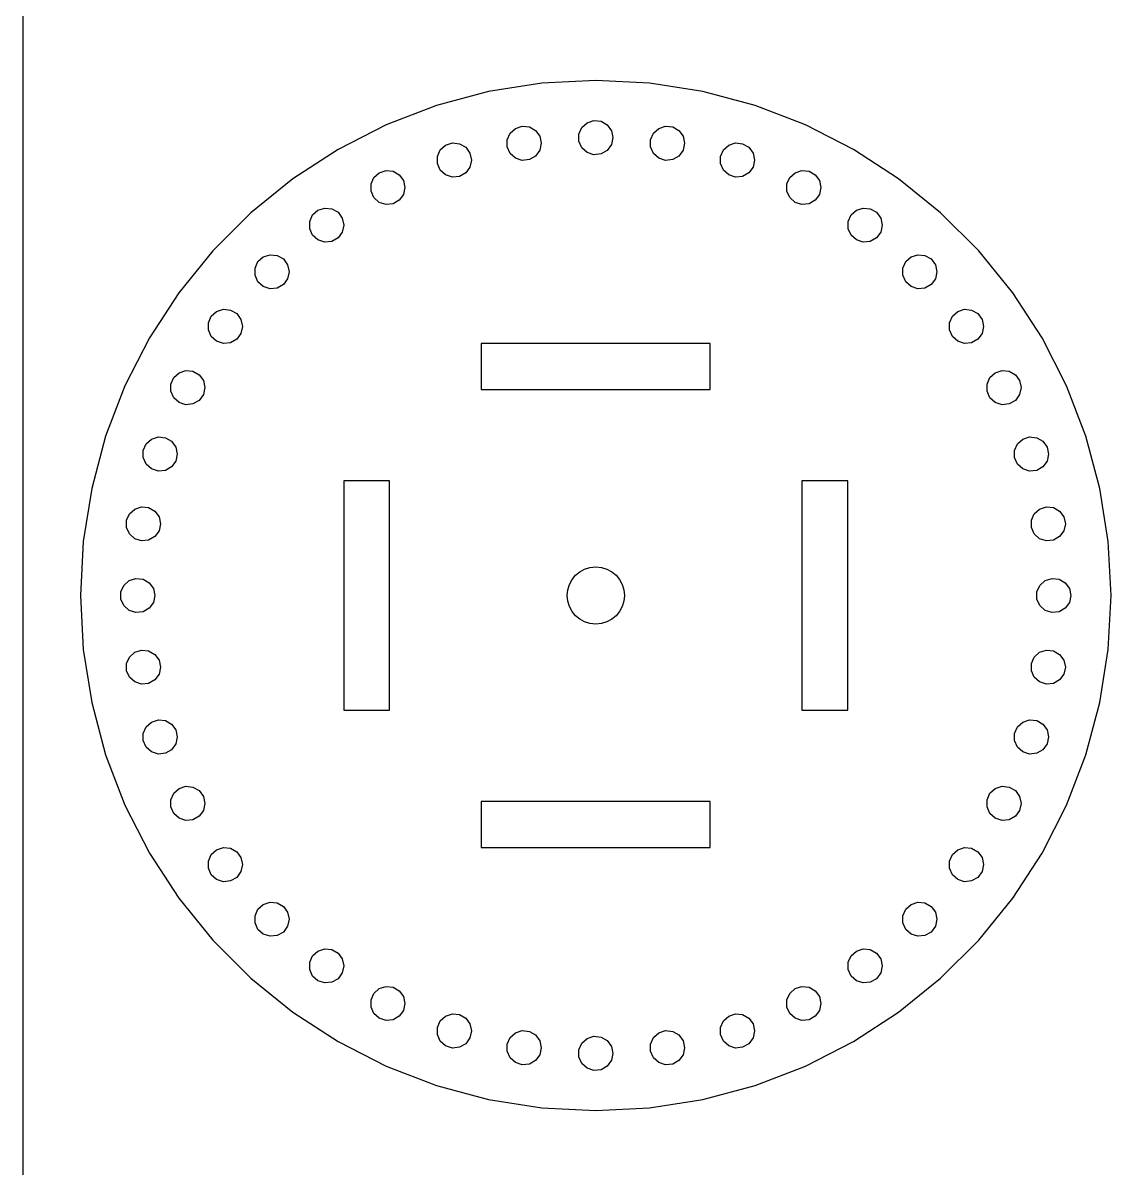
# Model space of a CAD drawing. Header units: millimetres. Extents: x 0 to 600, y 0 to 400.
# Drawn here: x 0 to 95, y 200 to 300 of the extents above; entities that cross this region are included whole.
import ezdxf

# ---------------------------------------------------------------- set-up
doc = ezdxf.new("R2010")
doc.units = ezdxf.units.MM
doc.layers.get('0').update_dxf_attribs({"lineweight": 25})

msp = doc.modelspace()

# ---------------------------------------------------------------- linework, layer by layer
msp.add_line((0, 400), (0, 0))
at = {"color": 1, "true_color": 0xff0000}
for p, q in [((45.29834, 294.7333), (40.64819, 293.9968)), ((50, 294.9797), (45.29834, 294.7333)), ((54.70166, 294.7333), (50, 294.9797)), ((59.35181, 293.9968), (54.70166, 294.7333)), ((40.64819, 293.9968), (36.1005, 292.7782)), ((63.8995, 292.7782), (59.35181, 293.9968)), ((36.1005, 292.7782), (31.7051, 291.091)), ((68.2949, 291.091), (63.8995, 292.7782)), ((31.7051, 291.091), (27.5101, 288.9536)), ((48.78648, 290.8614), (49.25, 291.2787)), ((49.25, 291.2787), (49.84322, 291.4715)), ((49.84322, 291.4715), (50.46352, 291.4063)), ((50.46352, 291.4063), (51.00369, 291.0944)), ((51.00369, 291.0944), (51.37032, 290.5898)), ((72.4899, 288.9536), (68.2949, 291.091)), ((42.27858, 289.7994), (42.53227, 290.3692)), ((42.53227, 290.3692), (42.9958, 290.7865)), ((42.9958, 290.7865), (43.589, 290.9793)), ((43.589, 290.9793), (44.20932, 290.9141)), ((44.20932, 290.9141), (44.7495, 290.6022)), ((44.7495, 290.6022), (45.11612, 290.0976)), ((45.11612, 290.0976), (45.2458, 289.4875)), ((48.53279, 290.2916), (48.78648, 290.8614)), ((48.53279, 289.6678), (48.53279, 290.2916)), ((51.37032, 290.5898), (51.5, 289.9797)), ((54.78697, 289.7994), (55.04068, 290.3692)), ((55.04068, 290.3692), (55.5042, 290.7865)), ((55.5042, 290.7865), (56.09741, 290.9793)), ((56.09741, 290.9793), (56.71773, 290.9141)), ((56.71773, 290.9141), (57.25789, 290.6022)), ((57.25789, 290.6022), (57.62451, 290.0976)), ((57.62451, 290.0976), (57.7542, 289.4875)), ((36.4321, 288.9046), (36.8956, 289.322)), ((36.8956, 289.322), (37.4888, 289.5148)), ((37.4888, 289.5148), (38.1091, 289.4496)), ((38.1091, 289.4496), (38.6493, 289.1377)), ((38.6493, 289.1377), (39.0159, 288.6331)), ((42.27858, 289.1756), (42.27858, 289.7994)), ((42.53227, 288.6058), (42.27858, 289.1756)), ((45.2458, 289.4875), (45.11612, 288.8774)), ((48.78648, 289.098), (48.53279, 289.6678)), ((49.25, 288.6807), (48.78648, 289.098)), ((51.37032, 289.3696), (51.00369, 288.865)), ((51.5, 289.9797), (51.37032, 289.3696)), ((54.78697, 289.1756), (54.78697, 289.7994)), ((55.04068, 288.6058), (54.78697, 289.1756)), ((57.7542, 289.4875), (57.62451, 288.8774)), ((61.1409, 288.9046), (61.6044, 289.322)), ((61.6044, 289.322), (62.1976, 289.5148)), ((62.1976, 289.5148), (62.8179, 289.4496)), ((62.8179, 289.4496), (63.3581, 289.1377)), ((63.3581, 289.1377), (63.7247, 288.6331)), ((27.5101, 288.9536), (23.5616, 286.3894)), ((36.1784, 288.3348), (36.4321, 288.9046)), ((36.1784, 287.7111), (36.1784, 288.3348)), ((39.0159, 288.6331), (39.1456, 288.023)), ((39.1456, 288.023), (39.0159, 287.4129)), ((42.9958, 288.1885), (42.53227, 288.6058)), ((43.589, 287.9957), (42.9958, 288.1885)), ((44.20932, 288.0609), (43.589, 287.9957)), ((44.7495, 288.3728), (44.20932, 288.0609)), ((45.11612, 288.8774), (44.7495, 288.3728)), ((49.84322, 288.4879), (49.25, 288.6807)), ((50.46352, 288.5531), (49.84322, 288.4879)), ((51.00369, 288.865), (50.46352, 288.5531)), ((55.5042, 288.1885), (55.04068, 288.6058)), ((56.09741, 287.9957), (55.5042, 288.1885)), ((56.71773, 288.0609), (56.09741, 287.9957)), ((57.25789, 288.3728), (56.71773, 288.0609)), ((57.62451, 288.8774), (57.25789, 288.3728)), ((60.8872, 288.3348), (61.1409, 288.9046)), ((60.8872, 287.7111), (60.8872, 288.3348)), ((63.7247, 288.6331), (63.8544, 288.023)), ((63.8544, 288.023), (63.7247, 287.4129)), ((76.4384, 286.3894), (72.4899, 288.9536)), ((31.0996, 286.9212), (31.6928, 287.114)), ((31.6928, 287.114), (32.3131, 287.0488)), ((32.3131, 287.0488), (32.8533, 286.7369)), ((36.4321, 287.1413), (36.1784, 287.7111)), ((36.8956, 286.7239), (36.4321, 287.1413)), ((39.0159, 287.4129), (38.6493, 286.9082)), ((61.1409, 287.1413), (60.8872, 287.7111)), ((61.6044, 286.7239), (61.1409, 287.1413)), ((63.7247, 287.4129), (63.3581, 286.9082)), ((67.4004, 286.9212), (67.9936, 287.114)), ((67.9936, 287.114), (68.6139, 287.0488)), ((68.6139, 287.0488), (69.1541, 286.7369)), ((23.5616, 286.3894), (19.9027, 283.4264)), ((30.3824, 285.9341), (30.6361, 286.5039)), ((30.6361, 286.5039), (31.0996, 286.9212)), ((32.8533, 286.7369), (33.2199, 286.2323)), ((33.2199, 286.2323), (33.3496, 285.6222)), ((37.4888, 286.5312), (36.8956, 286.7239)), ((38.1091, 286.5964), (37.4888, 286.5312)), ((38.6493, 286.9082), (38.1091, 286.5964)), ((62.1976, 286.5312), (61.6044, 286.7239)), ((62.8179, 286.5964), (62.1976, 286.5312)), ((63.3581, 286.9082), (62.8179, 286.5964)), ((66.6832, 285.9341), (66.9369, 286.5039)), ((66.9369, 286.5039), (67.4004, 286.9212)), ((69.1541, 286.7369), (69.5207, 286.2323)), ((69.5207, 286.2323), (69.6504, 285.6222)), ((80.0973, 283.4264), (76.4384, 286.3894)), ((30.3824, 285.3103), (30.3824, 285.9341)), ((30.6361, 284.7405), (30.3824, 285.3103)), ((33.2199, 285.0121), (32.8533, 284.5075)), ((33.3496, 285.6222), (33.2199, 285.0121)), ((66.6832, 285.3103), (66.6832, 285.9341)), ((66.9369, 284.7405), (66.6832, 285.3103)), ((69.5207, 285.0121), (69.1541, 284.5075)), ((69.6504, 285.6222), (69.5207, 285.0121)), ((31.0996, 284.3232), (30.6361, 284.7405)), ((31.6928, 284.1304), (31.0996, 284.3232)), ((32.3131, 284.1956), (31.6928, 284.1304)), ((32.8533, 284.5075), (32.3131, 284.1956)), ((67.4004, 284.3232), (66.9369, 284.7405)), ((67.9936, 284.1304), (67.4004, 284.3232)), ((68.6139, 284.1956), (67.9936, 284.1304)), ((69.1541, 284.5075), (68.6139, 284.1956)), ((19.9027, 283.4264), (16.5736, 280.0973)), ((25.0333, 282.6561), (25.287, 283.226)), ((25.287, 283.226), (25.7505, 283.6433)), ((25.7505, 283.6433), (26.3437, 283.836)), ((26.3437, 283.836), (26.964, 283.7709)), ((26.964, 283.7709), (27.5042, 283.459)), ((27.5042, 283.459), (27.8708, 282.9544)), ((72.0323, 282.6561), (72.286, 283.226)), ((72.286, 283.226), (72.7495, 283.6433)), ((72.7495, 283.6433), (73.3427, 283.836)), ((73.3427, 283.836), (73.963, 283.7709)), ((73.963, 283.7709), (74.5032, 283.459)), ((74.5032, 283.459), (74.8698, 282.9544)), ((83.4264, 280.0973), (80.0973, 283.4264)), ((25.0333, 282.0324), (25.0333, 282.6561)), ((25.287, 281.4626), (25.0333, 282.0324)), ((27.8708, 282.9544), (28.0005, 282.3443)), ((28.0005, 282.3443), (27.8708, 281.7342)), ((72.0323, 282.0324), (72.0323, 282.6561)), ((72.286, 281.4626), (72.0323, 282.0324)), ((74.8698, 282.9544), (74.9995, 282.3443)), ((74.9995, 282.3443), (74.8698, 281.7342)), ((25.7505, 281.0452), (25.287, 281.4626)), ((26.3437, 280.8525), (25.7505, 281.0452)), ((27.5042, 281.2296), (26.964, 280.9177)), ((27.8708, 281.7342), (27.5042, 281.2296)), ((72.7495, 281.0452), (72.286, 281.4626)), ((73.3427, 280.8525), (72.7495, 281.0452)), ((74.5032, 281.2296), (73.963, 280.9177)), ((74.8698, 281.7342), (74.5032, 281.2296)), ((16.5736, 280.0973), (13.6106, 276.4384)), ((26.964, 280.9177), (26.3437, 280.8525)), ((73.963, 280.9177), (73.3427, 280.8525)), ((86.3894, 276.4384), (83.4264, 280.0973)), ((20.2628, 278.5818), (20.5166, 279.1516)), ((20.5166, 279.1516), (20.9801, 279.569)), ((20.9801, 279.569), (21.5733, 279.7617)), ((21.5733, 279.7617), (22.1936, 279.6965)), ((22.1936, 279.6965), (22.7338, 279.3846)), ((22.7338, 279.3846), (23.1004, 278.88)), ((76.8027, 278.5818), (77.0564, 279.1516)), ((77.0564, 279.1516), (77.5199, 279.569)), ((77.5199, 279.569), (78.1131, 279.7617)), ((78.1131, 279.7617), (78.7334, 279.6965)), ((78.7334, 279.6965), (79.2736, 279.3846)), ((79.2736, 279.3846), (79.6402, 278.88)), ((20.2628, 277.9581), (20.2628, 278.5818)), ((23.1004, 278.88), (23.2301, 278.2699)), ((23.2301, 278.2699), (23.1004, 277.6598)), ((76.8027, 277.9581), (76.8027, 278.5818)), ((79.6402, 278.88), (79.7699, 278.2699)), ((79.7699, 278.2699), (79.6402, 277.6598)), ((20.5166, 277.3882), (20.2628, 277.9581)), ((20.9801, 276.9709), (20.5166, 277.3882)), ((22.7338, 277.1552), (22.1936, 276.8433)), ((23.1004, 277.6598), (22.7338, 277.1552)), ((77.0564, 277.3882), (76.8027, 277.9581)), ((77.5199, 276.9709), (77.0564, 277.3882)), ((79.2736, 277.1552), (78.7334, 276.8433)), ((79.6402, 277.6598), (79.2736, 277.1552)), ((13.6106, 276.4384), (11.0464, 272.4899)), ((21.5733, 276.7781), (20.9801, 276.9709)), ((22.1936, 276.8433), (21.5733, 276.7781)), ((78.1131, 276.7781), (77.5199, 276.9709)), ((78.7334, 276.8433), (78.1131, 276.7781)), ((88.9536, 272.4899), (86.3894, 276.4384)), ((16.1885, 273.8114), (16.4422, 274.3812)), ((16.4422, 274.3812), (16.9057, 274.7985)), ((16.9057, 274.7985), (17.4989, 274.9913)), ((17.4989, 274.9913), (18.1193, 274.9261)), ((18.1193, 274.9261), (18.6594, 274.6142)), ((18.6594, 274.6142), (19.026, 274.1096)), ((19.026, 274.1096), (19.1557, 273.4995)), ((80.877, 273.8114), (81.1307, 274.3812)), ((81.1307, 274.3812), (81.5943, 274.7985)), ((81.5943, 274.7985), (82.1875, 274.9913)), ((82.1875, 274.9913), (82.8078, 274.9261)), ((82.8078, 274.9261), (83.348, 274.6142)), ((83.348, 274.6142), (83.7146, 274.1096)), ((83.7146, 274.1096), (83.8443, 273.4995)), ((16.1885, 273.1876), (16.1885, 273.8114)), ((16.4422, 272.6178), (16.1885, 273.1876)), ((19.1557, 273.4995), (19.026, 272.8894)), ((80.877, 273.1876), (80.877, 273.8114)), ((81.1307, 272.6178), (80.877, 273.1876)), ((83.8443, 273.4995), (83.7146, 272.8894)), ((11.0464, 272.4899), (8.909, 268.2949)), ((16.9057, 272.2004), (16.4422, 272.6178)), ((17.4989, 272.0077), (16.9057, 272.2004)), ((18.1193, 272.0729), (17.4989, 272.0077)), ((18.6594, 272.3848), (18.1193, 272.0729)), ((19.026, 272.8894), (18.6594, 272.3848)), ((81.5943, 272.2004), (81.1307, 272.6178)), ((82.1875, 272.0077), (81.5943, 272.2004)), ((82.8078, 272.0729), (82.1875, 272.0077)), ((83.348, 272.3848), (82.8078, 272.0729)), ((83.7146, 272.8894), (83.348, 272.3848)), ((91.091, 268.2949), (88.9536, 272.4899)), ((60, 272), (40, 272)), ((40, 272), (40, 268)), ((60, 268), (60, 272)), ((12.9106, 268.4623), (13.1643, 269.0321)), ((13.1643, 269.0321), (13.6278, 269.4494)), ((13.6278, 269.4494), (14.221, 269.6422)), ((14.221, 269.6422), (14.8413, 269.577)), ((14.8413, 269.577), (15.3815, 269.2651)), ((15.3815, 269.2651), (15.7481, 268.7605)), ((84.155, 268.4623), (84.4087, 269.0321)), ((84.4087, 269.0321), (84.8722, 269.4494)), ((84.8722, 269.4494), (85.4654, 269.6422)), ((85.4654, 269.6422), (86.0857, 269.577)), ((86.0857, 269.577), (86.6259, 269.2651)), ((86.6259, 269.2651), (86.9925, 268.7605)), ((8.909, 268.2949), (7.2218, 263.8995)), ((12.9106, 267.8385), (12.9106, 268.4623)), ((15.7481, 268.7605), (15.8778, 268.1504)), ((15.8778, 268.1504), (15.7481, 267.5403)), ((84.155, 267.8385), (84.155, 268.4623)), ((86.9925, 268.7605), (87.1222, 268.1504)), ((87.1222, 268.1504), (86.9925, 267.5403)), ((92.7782, 263.8995), (91.091, 268.2949)), ((13.1643, 267.2687), (12.9106, 267.8385)), ((13.6278, 266.8514), (13.1643, 267.2687)), ((15.3815, 267.0357), (14.8413, 266.7238)), ((15.7481, 267.5403), (15.3815, 267.0357)), ((40, 268), (60, 268)), ((84.4087, 267.2687), (84.155, 267.8385)), ((84.8722, 266.8514), (84.4087, 267.2687)), ((86.6259, 267.0357), (86.0857, 266.7238)), ((86.9925, 267.5403), (86.6259, 267.0357)), ((14.221, 266.6586), (13.6278, 266.8514)), ((14.8413, 266.7238), (14.221, 266.6586)), ((85.4654, 266.6586), (84.8722, 266.8514)), ((86.0857, 266.7238), (85.4654, 266.6586)), ((7.2218, 263.8995), (6.0032, 259.35181)), ((10.5098, 262.6663), (10.7635, 263.2361)), ((10.7635, 263.2361), (11.227, 263.6534)), ((11.227, 263.6534), (11.8202, 263.8462)), ((11.8202, 263.8462), (12.4406, 263.781)), ((12.4406, 263.781), (12.9807, 263.4691)), ((12.9807, 263.4691), (13.3474, 262.9645)), ((86.5557, 262.6663), (86.8094, 263.2361)), ((86.8094, 263.2361), (87.273, 263.6534)), ((87.273, 263.6534), (87.8662, 263.8462)), ((87.8662, 263.8462), (88.4865, 263.781)), ((88.4865, 263.781), (89.0267, 263.4691)), ((89.0267, 263.4691), (89.3933, 262.9645)), ((93.9968, 259.35181), (92.7782, 263.8995)), ((10.5098, 262.0425), (10.5098, 262.6663)), ((10.7635, 261.4727), (10.5098, 262.0425)), ((13.3474, 262.9645), (13.477, 262.3544)), ((13.477, 262.3544), (13.3474, 261.7443)), ((86.5557, 262.0425), (86.5557, 262.6663)), ((86.8094, 261.4727), (86.5557, 262.0425)), ((89.3933, 262.9645), (89.523, 262.3544)), ((89.523, 262.3544), (89.3933, 261.7443)), ((11.227, 261.0554), (10.7635, 261.4727)), ((11.8202, 260.8626), (11.227, 261.0554)), ((12.9807, 261.2397), (12.4406, 260.9278)), ((13.3474, 261.7443), (12.9807, 261.2397)), ((87.273, 261.0554), (86.8094, 261.4727)), ((87.8662, 260.8626), (87.273, 261.0554)), ((89.0267, 261.2397), (88.4865, 260.9278)), ((89.3933, 261.7443), (89.0267, 261.2397)), ((12.4406, 260.9278), (11.8202, 260.8626)), ((88.4865, 260.9278), (87.8662, 260.8626)), ((6.0032, 259.35181), (5.2667, 254.70166)), ((32, 260), (28, 260)), ((28, 260), (28, 240)), ((32, 240), (32, 260)), ((72, 260), (68, 260)), ((68, 260), (68, 240)), ((72, 240), (72, 260)), ((94.7333, 254.70166), (93.9968, 259.35181)), ((9.0453, 256.56607), (9.299, 257.13588)), ((9.299, 257.13588), (9.7625, 257.55324)), ((9.7625, 257.55324), (10.3557, 257.74599)), ((10.3557, 257.74599), (10.976, 257.68079)), ((10.976, 257.68079), (11.5162, 257.36891)), ((11.5162, 257.36891), (11.8828, 256.8643)), ((88.0203, 256.56607), (88.274, 257.13588)), ((88.274, 257.13588), (88.7375, 257.55324)), ((88.7375, 257.55324), (89.3307, 257.74599)), ((89.3307, 257.74599), (89.951, 257.68079)), ((89.951, 257.68079), (90.4912, 257.36891)), ((90.4912, 257.36891), (90.8578, 256.8643)), ((9.0453, 255.94234), (9.0453, 256.56607)), ((11.8828, 256.8643), (12.0125, 256.2542)), ((12.0125, 256.2542), (11.8828, 255.64409)), ((88.0203, 255.94234), (88.0203, 256.56607)), ((90.8578, 256.8643), (90.9875, 256.2542)), ((90.9875, 256.2542), (90.8578, 255.64409)), ((9.299, 255.37253), (9.0453, 255.94234)), ((9.7625, 254.95515), (9.299, 255.37253)), ((11.5162, 255.13948), (10.976, 254.82762)), ((11.8828, 255.64409), (11.5162, 255.13948)), ((88.274, 255.37253), (88.0203, 255.94234)), ((88.7375, 254.95515), (88.274, 255.37253)), ((90.4912, 255.13948), (89.951, 254.82762)), ((90.8578, 255.64409), (90.4912, 255.13948)), ((5.2667, 254.70166), (5.0203, 250)), ((10.3557, 254.76242), (9.7625, 254.95515)), ((10.976, 254.82762), (10.3557, 254.76242)), ((89.3307, 254.76242), (88.7375, 254.95515)), ((89.951, 254.82762), (89.3307, 254.76242)), ((94.9797, 250), (94.7333, 254.70166)), ((8.8068, 250.88167), (9.2703, 251.29903)), ((9.2703, 251.29903), (9.8635, 251.49178)), ((9.8635, 251.49178), (10.4838, 251.42657)), ((10.4838, 251.42657), (11.024, 251.11472)), ((11.024, 251.11472), (11.3906, 250.61009)), ((88.7662, 250.88167), (89.2297, 251.29903)), ((89.2297, 251.29903), (89.8229, 251.49178)), ((89.8229, 251.49178), (90.4432, 251.42657)), ((90.4432, 251.42657), (90.9834, 251.11472)), ((90.9834, 251.11472), (91.35, 250.61009)), ((8.5531, 250.31186), (8.8068, 250.88167)), ((8.5531, 249.68814), (8.5531, 250.31186)), ((11.3906, 250.61009), (11.5203, 250)), ((88.5125, 250.31186), (88.7662, 250.88167)), ((88.5125, 249.68814), (88.5125, 250.31186)), ((91.35, 250.61009), (91.4797, 250)), ((5.0203, 250), (5.2667, 245.29834)), ((8.8068, 249.11833), (8.5531, 249.68814)), ((9.2703, 248.70097), (8.8068, 249.11833)), ((11.3906, 249.38991), (11.024, 248.88528)), ((11.5203, 250), (11.3906, 249.38991)), ((88.7662, 249.11833), (88.5125, 249.68814)), ((89.2297, 248.70097), (88.7662, 249.11833)), ((91.35, 249.38991), (90.9834, 248.88528)), ((91.4797, 250), (91.35, 249.38991)), ((94.7333, 245.29834), (94.9797, 250)), ((9.8635, 248.50822), (9.2703, 248.70097)), ((10.4838, 248.57343), (9.8635, 248.50822)), ((11.024, 248.88528), (10.4838, 248.57343)), ((89.8229, 248.50822), (89.2297, 248.70097)), ((90.4432, 248.57343), (89.8229, 248.50822)), ((90.9834, 248.88528), (90.4432, 248.57343)), ((5.2667, 245.29834), (6.0032, 240.64819)), ((9.299, 244.62747), (9.7625, 245.04485)), ((9.7625, 245.04485), (10.3557, 245.23758)), ((10.3557, 245.23758), (10.976, 245.17238)), ((10.976, 245.17238), (11.5162, 244.86052)), ((88.274, 244.62747), (88.7375, 245.04485)), ((88.7375, 245.04485), (89.3307, 245.23758)), ((89.3307, 245.23758), (89.951, 245.17238)), ((89.951, 245.17238), (90.4912, 244.86052)), ((93.9968, 240.64819), (94.7333, 245.29834)), ((9.0453, 244.05766), (9.299, 244.62747)), ((9.0453, 243.43393), (9.0453, 244.05766)), ((11.5162, 244.86052), (11.8828, 244.35591)), ((11.8828, 244.35591), (12.0125, 243.7458)), ((88.0203, 244.05766), (88.274, 244.62747)), ((88.0203, 243.43393), (88.0203, 244.05766)), ((90.4912, 244.86052), (90.8578, 244.35591)), ((90.8578, 244.35591), (90.9875, 243.7458)), ((9.299, 242.86412), (9.0453, 243.43393)), ((11.8828, 243.1357), (11.5162, 242.63109)), ((12.0125, 243.7458), (11.8828, 243.1357)), ((88.274, 242.86412), (88.0203, 243.43393)), ((90.8578, 243.1357), (90.4912, 242.63109)), ((90.9875, 243.7458), (90.8578, 243.1357)), ((9.7625, 242.44676), (9.299, 242.86412)), ((10.3557, 242.25401), (9.7625, 242.44676)), ((10.976, 242.31921), (10.3557, 242.25401)), ((11.5162, 242.63109), (10.976, 242.31921)), ((88.7375, 242.44676), (88.274, 242.86412)), ((89.3307, 242.25401), (88.7375, 242.44676)), ((89.951, 242.31921), (89.3307, 242.25401)), ((90.4912, 242.63109), (89.951, 242.31921)), ((6.0032, 240.64819), (7.2218, 236.1005)), ((92.7782, 236.1005), (93.9968, 240.64819)), ((11.227, 238.9446), (11.8202, 239.1374)), ((11.8202, 239.1374), (12.4406, 239.0722)), ((12.4406, 239.0722), (12.9807, 238.7603)), ((28, 240), (32, 240)), ((68, 240), (72, 240)), ((87.273, 238.9446), (87.8662, 239.1374)), ((87.8662, 239.1374), (88.4865, 239.0722)), ((88.4865, 239.0722), (89.0267, 238.7603)), ((10.5098, 237.9575), (10.7635, 238.5273)), ((10.7635, 238.5273), (11.227, 238.9446)), ((12.9807, 238.7603), (13.3474, 238.2557)), ((13.3474, 238.2557), (13.477, 237.6456)), ((86.5557, 237.9575), (86.8094, 238.5273)), ((86.8094, 238.5273), (87.273, 238.9446)), ((89.0267, 238.7603), (89.3933, 238.2557)), ((89.3933, 238.2557), (89.523, 237.6456)), ((10.5098, 237.3337), (10.5098, 237.9575)), ((10.7635, 236.7639), (10.5098, 237.3337)), ((13.3474, 237.0355), (12.9807, 236.5309)), ((13.477, 237.6456), (13.3474, 237.0355)), ((86.5557, 237.3337), (86.5557, 237.9575)), ((86.8094, 236.7639), (86.5557, 237.3337)), ((89.3933, 237.0355), (89.0267, 236.5309)), ((89.523, 237.6456), (89.3933, 237.0355)), ((7.2218, 236.1005), (8.909, 231.7051)), ((11.227, 236.3466), (10.7635, 236.7639)), ((11.8202, 236.1538), (11.227, 236.3466)), ((12.4406, 236.219), (11.8202, 236.1538)), ((12.9807, 236.5309), (12.4406, 236.219)), ((87.273, 236.3466), (86.8094, 236.7639)), ((87.8662, 236.1538), (87.273, 236.3466)), ((88.4865, 236.219), (87.8662, 236.1538)), ((89.0267, 236.5309), (88.4865, 236.219)), ((91.091, 231.7051), (92.7782, 236.1005)), ((13.1643, 232.7313), (13.6278, 233.1486)), ((13.6278, 233.1486), (14.221, 233.3414)), ((14.221, 233.3414), (14.8413, 233.2762)), ((14.8413, 233.2762), (15.3815, 232.9643)), ((84.4087, 232.7313), (84.8722, 233.1486)), ((84.8722, 233.1486), (85.4654, 233.3414)), ((85.4654, 233.3414), (86.0857, 233.2762)), ((86.0857, 233.2762), (86.6259, 232.9643)), ((12.9106, 232.1615), (13.1643, 232.7313)), ((12.9106, 231.5377), (12.9106, 232.1615)), ((15.3815, 232.9643), (15.7481, 232.4597)), ((15.7481, 232.4597), (15.8778, 231.8496)), ((84.155, 232.1615), (84.4087, 232.7313)), ((84.155, 231.5377), (84.155, 232.1615)), ((86.6259, 232.9643), (86.9925, 232.4597)), ((86.9925, 232.4597), (87.1222, 231.8496)), ((8.909, 231.7051), (11.0464, 227.5101)), ((13.1643, 230.9679), (12.9106, 231.5377)), ((15.7481, 231.2395), (15.3815, 230.7349)), ((15.8778, 231.8496), (15.7481, 231.2395)), ((60, 232), (40, 232)), ((40, 232), (40, 228)), ((60, 228), (60, 232)), ((84.4087, 230.9679), (84.155, 231.5377)), ((86.9925, 231.2395), (86.6259, 230.7349)), ((87.1222, 231.8496), (86.9925, 231.2395)), ((88.9536, 227.5101), (91.091, 231.7051)), ((13.6278, 230.5506), (13.1643, 230.9679)), ((14.221, 230.3578), (13.6278, 230.5506)), ((14.8413, 230.423), (14.221, 230.3578)), ((15.3815, 230.7349), (14.8413, 230.423)), ((84.8722, 230.5506), (84.4087, 230.9679)), ((85.4654, 230.3578), (84.8722, 230.5506)), ((86.0857, 230.423), (85.4654, 230.3578)), ((86.6259, 230.7349), (86.0857, 230.423)), ((11.0464, 227.5101), (13.6106, 223.5616)), ((16.1885, 226.8124), (16.4422, 227.3822)), ((16.4422, 227.3822), (16.9057, 227.7996)), ((16.9057, 227.7996), (17.4989, 227.9923)), ((17.4989, 227.9923), (18.1193, 227.9271)), ((18.1193, 227.9271), (18.6594, 227.6152)), ((18.6594, 227.6152), (19.026, 227.1106)), ((19.026, 227.1106), (19.1557, 226.5005)), ((40, 228), (60, 228)), ((80.877, 226.8124), (81.1307, 227.3822)), ((81.1307, 227.3822), (81.5943, 227.7996)), ((81.5943, 227.7996), (82.1875, 227.9923)), ((82.1875, 227.9923), (82.8078, 227.9271)), ((82.8078, 227.9271), (83.348, 227.6152)), ((83.348, 227.6152), (83.7146, 227.1106)), ((83.7146, 227.1106), (83.8443, 226.5005)), ((86.3894, 223.5616), (88.9536, 227.5101)), ((16.1885, 226.1886), (16.1885, 226.8124)), ((16.4422, 225.6188), (16.1885, 226.1886)), ((19.1557, 226.5005), (19.026, 225.8904)), ((80.877, 226.1886), (80.877, 226.8124)), ((81.1307, 225.6188), (80.877, 226.1886)), ((83.8443, 226.5005), (83.7146, 225.8904)), ((16.9057, 225.2015), (16.4422, 225.6188)), ((17.4989, 225.0087), (16.9057, 225.2015)), ((18.1193, 225.0739), (17.4989, 225.0087)), ((18.6594, 225.3858), (18.1193, 225.0739)), ((19.026, 225.8904), (18.6594, 225.3858)), ((81.5943, 225.2015), (81.1307, 225.6188)), ((82.1875, 225.0087), (81.5943, 225.2015)), ((82.8078, 225.0739), (82.1875, 225.0087)), ((83.348, 225.3858), (82.8078, 225.0739)), ((83.7146, 225.8904), (83.348, 225.3858)), ((13.6106, 223.5616), (16.5736, 219.9027)), ((20.5166, 222.6118), (20.9801, 223.0291)), ((20.9801, 223.0291), (21.5733, 223.2219)), ((21.5733, 223.2219), (22.1936, 223.1567)), ((22.1936, 223.1567), (22.7338, 222.8448)), ((77.0564, 222.6118), (77.5199, 223.0291)), ((77.5199, 223.0291), (78.1131, 223.2219)), ((78.1131, 223.2219), (78.7334, 223.1567)), ((78.7334, 223.1567), (79.2736, 222.8448)), ((83.4264, 219.9027), (86.3894, 223.5616)), ((20.2628, 222.0419), (20.5166, 222.6118)), ((20.2628, 221.4182), (20.2628, 222.0419)), ((22.7338, 222.8448), (23.1004, 222.3402)), ((23.1004, 222.3402), (23.2301, 221.7301)), ((76.8027, 222.0419), (77.0564, 222.6118)), ((76.8027, 221.4182), (76.8027, 222.0419)), ((79.2736, 222.8448), (79.6402, 222.3402)), ((79.6402, 222.3402), (79.7699, 221.7301)), ((20.5166, 220.8484), (20.2628, 221.4182)), ((23.1004, 221.12), (22.7338, 220.6154)), ((23.2301, 221.7301), (23.1004, 221.12)), ((77.0564, 220.8484), (76.8027, 221.4182)), ((79.6402, 221.12), (79.2736, 220.6154)), ((79.7699, 221.7301), (79.6402, 221.12)), ((20.9801, 220.431), (20.5166, 220.8484)), ((21.5733, 220.2383), (20.9801, 220.431)), ((22.1936, 220.3035), (21.5733, 220.2383)), ((22.7338, 220.6154), (22.1936, 220.3035)), ((77.5199, 220.431), (77.0564, 220.8484)), ((78.1131, 220.2383), (77.5199, 220.431)), ((78.7334, 220.3035), (78.1131, 220.2383)), ((79.2736, 220.6154), (78.7334, 220.3035)), ((16.5736, 219.9027), (19.9027, 216.5736)), ((25.7505, 218.9548), (26.3437, 219.1475)), ((26.3437, 219.1475), (26.964, 219.0823)), ((26.964, 219.0823), (27.5042, 218.7704)), ((72.7495, 218.9548), (73.3427, 219.1475)), ((73.3427, 219.1475), (73.963, 219.0823)), ((73.963, 219.0823), (74.5032, 218.7704)), ((80.0973, 216.5736), (83.4264, 219.9027)), ((25.0333, 217.9676), (25.287, 218.5374)), ((25.287, 218.5374), (25.7505, 218.9548)), ((27.5042, 218.7704), (27.8708, 218.2658)), ((27.8708, 218.2658), (28.0005, 217.6557)), ((72.0323, 217.9676), (72.286, 218.5374)), ((72.286, 218.5374), (72.7495, 218.9548)), ((74.5032, 218.7704), (74.8698, 218.2658)), ((74.8698, 218.2658), (74.9995, 217.6557)), ((25.0333, 217.3439), (25.0333, 217.9676)), ((25.287, 216.774), (25.0333, 217.3439)), ((27.8708, 217.0456), (27.5042, 216.541)), ((28.0005, 217.6557), (27.8708, 217.0456)), ((72.0323, 217.3439), (72.0323, 217.9676)), ((72.286, 216.774), (72.0323, 217.3439)), ((74.8698, 217.0456), (74.5032, 216.541)), ((74.9995, 217.6557), (74.8698, 217.0456)), ((19.9027, 216.5736), (23.5616, 213.6106)), ((25.7505, 216.3567), (25.287, 216.774)), ((26.3437, 216.164), (25.7505, 216.3567)), ((26.964, 216.2291), (26.3437, 216.164)), ((27.5042, 216.541), (26.964, 216.2291)), ((72.7495, 216.3567), (72.286, 216.774)), ((73.3427, 216.164), (72.7495, 216.3567)), ((73.963, 216.2291), (73.3427, 216.164)), ((74.5032, 216.541), (73.963, 216.2291)), ((76.4384, 213.6106), (80.0973, 216.5736)), ((30.3824, 214.6897), (30.6361, 215.2595)), ((30.6361, 215.2595), (31.0996, 215.6768)), ((31.0996, 215.6768), (31.6928, 215.8696)), ((31.6928, 215.8696), (32.3131, 215.8044)), ((32.3131, 215.8044), (32.8533, 215.4925)), ((32.8533, 215.4925), (33.2199, 214.9879)), ((66.6832, 214.6897), (66.9369, 215.2595)), ((66.9369, 215.2595), (67.4004, 215.6768)), ((67.4004, 215.6768), (67.9936, 215.8696)), ((67.9936, 215.8696), (68.6139, 215.8044)), ((68.6139, 215.8044), (69.1541, 215.4925)), ((69.1541, 215.4925), (69.5207, 214.9879)), ((30.3824, 214.0659), (30.3824, 214.6897)), ((30.6361, 213.4961), (30.3824, 214.0659)), ((33.2199, 214.9879), (33.3496, 214.3778)), ((33.3496, 214.3778), (33.2199, 213.7677)), ((66.6832, 214.0659), (66.6832, 214.6897)), ((66.9369, 213.4961), (66.6832, 214.0659)), ((69.5207, 214.9879), (69.6504, 214.3778)), ((69.6504, 214.3778), (69.5207, 213.7677)), ((23.5616, 213.6106), (27.5101, 211.0464)), ((31.0996, 213.0788), (30.6361, 213.4961)), ((31.6928, 212.886), (31.0996, 213.0788)), ((32.8533, 213.2631), (32.3131, 212.9512)), ((33.2199, 213.7677), (32.8533, 213.2631)), ((36.4321, 212.8587), (36.8956, 213.2761)), ((36.8956, 213.2761), (37.4888, 213.4688)), ((37.4888, 213.4688), (38.1091, 213.4036)), ((38.1091, 213.4036), (38.6493, 213.0918)), ((38.6493, 213.0918), (39.0159, 212.5871)), ((61.1409, 212.8587), (61.6044, 213.2761)), ((61.6044, 213.2761), (62.1976, 213.4688)), ((62.1976, 213.4688), (62.8179, 213.4036)), ((62.8179, 213.4036), (63.3581, 213.0918)), ((63.3581, 213.0918), (63.7247, 212.5871)), ((67.4004, 213.0788), (66.9369, 213.4961)), ((67.9936, 212.886), (67.4004, 213.0788)), ((69.1541, 213.2631), (68.6139, 212.9512)), ((69.5207, 213.7677), (69.1541, 213.2631)), ((72.4899, 211.0464), (76.4384, 213.6106)), ((32.3131, 212.9512), (31.6928, 212.886)), ((36.1784, 212.2889), (36.4321, 212.8587)), ((36.1784, 211.6652), (36.1784, 212.2889)), ((39.0159, 212.5871), (39.1456, 211.977)), ((42.9958, 211.8115), (43.589, 212.0043)), ((43.589, 212.0043), (44.20932, 211.9391)), ((55.5042, 211.8115), (56.09741, 212.0043)), ((56.09741, 212.0043), (56.71773, 211.9391)), ((60.8872, 212.2889), (61.1409, 212.8587)), ((60.8872, 211.6652), (60.8872, 212.2889)), ((63.7247, 212.5871), (63.8544, 211.977)), ((68.6139, 212.9512), (67.9936, 212.886)), ((27.5101, 211.0464), (31.7051, 208.909)), ((36.4321, 211.0954), (36.1784, 211.6652)), ((36.8956, 210.678), (36.4321, 211.0954)), ((39.0159, 211.3669), (38.6493, 210.8623)), ((39.1456, 211.977), (39.0159, 211.3669)), ((42.27858, 210.8244), (42.53227, 211.3942)), ((42.53227, 211.3942), (42.9958, 211.8115)), ((44.20932, 211.9391), (44.7495, 211.6272)), ((44.7495, 211.6272), (45.11612, 211.1226)), ((45.11612, 211.1226), (45.2458, 210.5125)), ((48.78648, 210.902), (49.25, 211.3193)), ((49.25, 211.3193), (49.84322, 211.5121)), ((49.84322, 211.5121), (50.46352, 211.4469)), ((50.46352, 211.4469), (51.00369, 211.135)), ((51.00369, 211.135), (51.37032, 210.6304)), ((54.78697, 210.8244), (55.04068, 211.3942)), ((55.04068, 211.3942), (55.5042, 211.8115)), ((56.71773, 211.9391), (57.25789, 211.6272)), ((57.25789, 211.6272), (57.62451, 211.1226)), ((57.62451, 211.1226), (57.7542, 210.5125)), ((61.1409, 211.0954), (60.8872, 211.6652)), ((61.6044, 210.678), (61.1409, 211.0954)), ((63.7247, 211.3669), (63.3581, 210.8623)), ((63.8544, 211.977), (63.7247, 211.3669)), ((68.2949, 208.909), (72.4899, 211.0464)), ((37.4888, 210.4852), (36.8956, 210.678)), ((38.1091, 210.5504), (37.4888, 210.4852)), ((38.6493, 210.8623), (38.1091, 210.5504)), ((42.27858, 210.2006), (42.27858, 210.8244)), ((42.53227, 209.6308), (42.27858, 210.2006)), ((45.2458, 210.5125), (45.11612, 209.9024)), ((48.53279, 210.3322), (48.78648, 210.902)), ((48.53279, 209.7084), (48.53279, 210.3322)), ((51.37032, 210.6304), (51.5, 210.0203)), ((51.5, 210.0203), (51.37032, 209.4102)), ((54.78697, 210.2006), (54.78697, 210.8244)), ((55.04068, 209.6308), (54.78697, 210.2006)), ((57.7542, 210.5125), (57.62451, 209.9024)), ((62.1976, 210.4852), (61.6044, 210.678)), ((62.8179, 210.5504), (62.1976, 210.4852)), ((63.3581, 210.8623), (62.8179, 210.5504)), ((42.9958, 209.2135), (42.53227, 209.6308)), ((43.589, 209.0207), (42.9958, 209.2135)), ((44.20932, 209.0859), (43.589, 209.0207)), ((44.7495, 209.3978), (44.20932, 209.0859)), ((45.11612, 209.9024), (44.7495, 209.3978)), ((48.78648, 209.1386), (48.53279, 209.7084)), ((49.25, 208.7213), (48.78648, 209.1386)), ((51.37032, 209.4102), (51.00369, 208.9056)), ((55.5042, 209.2135), (55.04068, 209.6308)), ((56.09741, 209.0207), (55.5042, 209.2135)), ((56.71773, 209.0859), (56.09741, 209.0207)), ((57.25789, 209.3978), (56.71773, 209.0859)), ((57.62451, 209.9024), (57.25789, 209.3978)), ((31.7051, 208.909), (36.1005, 207.2218)), ((49.84322, 208.5285), (49.25, 208.7213)), ((50.46352, 208.5937), (49.84322, 208.5285)), ((51.00369, 208.9056), (50.46352, 208.5937)), ((63.8995, 207.2218), (68.2949, 208.909)), ((36.1005, 207.2218), (40.64819, 206.0032)), ((59.35181, 206.0032), (63.8995, 207.2218)), ((40.64819, 206.0032), (45.29834, 205.2667)), ((54.70166, 205.2667), (59.35181, 206.0032)), ((45.29834, 205.2667), (50, 205.0203)), ((50, 205.0203), (54.70166, 205.2667))]:
    msp.add_line(p, q, dxfattribs=at)
msp.add_circle((50, 250), 2.5, dxfattribs=at)

doc.saveas('drawing.dxf')
